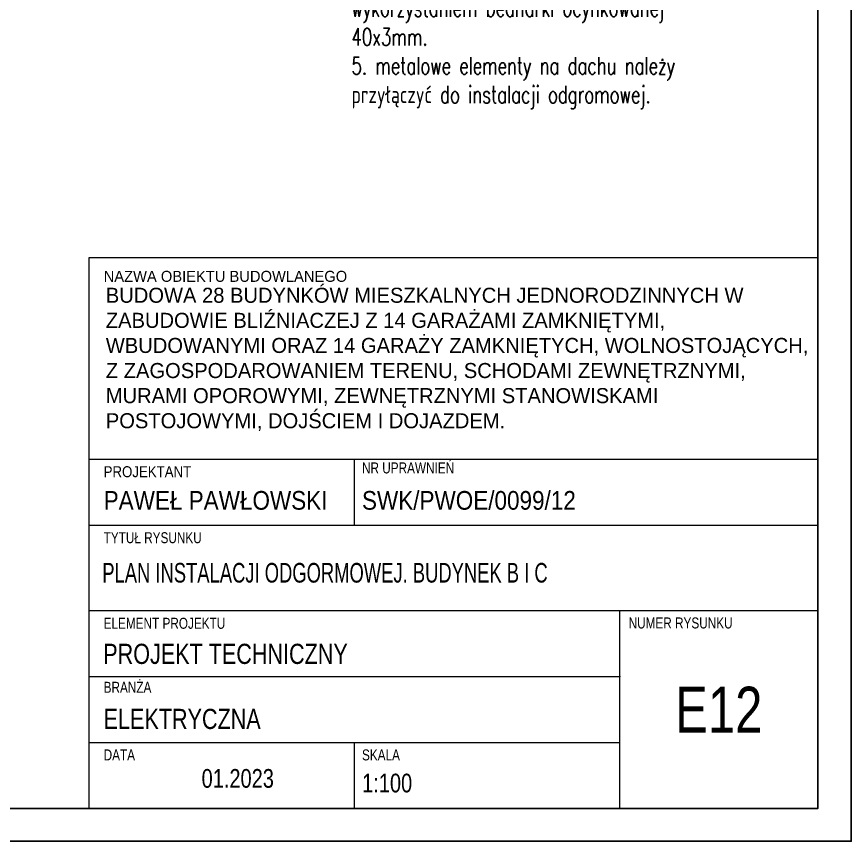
# Model space of a CAD drawing. Header units: millimetres. Extents: x 1780 to 154263, y -7240 to 17216.
# Drawn here: x 130435 to 131710, y 2437 to 3697 of the extents above; entities that cross this region are included whole.
import ezdxf

# ---------------------------------------------------------------- set-up
doc = ezdxf.new("R2010")
doc.units = ezdxf.units.MM
doc.layers.add('60 instalacje elektryka', color=10, linetype='Continuous')
doc.styles.add('OPIS', font='simplex.shx', dxfattribs={"width": 0.7, "height": 4})
doc.styles.add('superhelix', font='bahnschrift.ttf')

msp = doc.modelspace()

# ---------------------------------------------------------------- linework, layer by layer
at = {"layer": '60 instalacje elektryka'}
for points in [[(131709.8, 5410.6), (127505.2, 5410.6), (127505.2, 2437.4), (131709.8, 2437.4)], [(127596.7, 2487.4), (131658.6, 2487.4), (131658.6, 5360.6), (127596.7, 5360.6)]]:
    msp.add_lwpolyline(points, close=True, dxfattribs=at)
at = {"layer": '60 instalacje elektryka', "lineweight": 20, "ltscale": 20}
msp.add_lwpolyline([(131658.6, 2487.4), (130545.9, 2487.4), (130545.9, 3329.3), (131658.6, 3329.3)], close=True, dxfattribs=at)
for points in [[(130545.9, 3021.4), (131658.6, 3021.4)], [(130951.1, 2920.6), (130951.1, 3021.4)], [(130545.9, 2920.6), (131658.6, 2920.6)], [(130545.9, 2789.8), (131658.6, 2789.8)], [(131356.2, 2487.4), (131356.2, 2789.8)], [(130545.9, 2689), (131356.2, 2689)], [(130545.9, 2588.2), (131356.2, 2588.2)], [(130951.1, 2487.4), (130951.1, 2588.2)], [(130545.9, 2487.4), (131658.6, 2487.4)]]:
    msp.add_lwpolyline(points, dxfattribs=at)
msp.add_point((131356.2, 2689), dxfattribs=at)

# ---------------------------------------------------------------- texts
at = {"layer": '60 instalacje elektryka', "lineweight": 25, "insert": (130946.4, 4075.7), "char_height": 26.4, "width": 649.587, "attachment_point": 1, "style": 'OPIS'}
msp.add_mtext('UWAGI:\\P1. Instalację odgromową należy wykonać z wykorzystaniem drutu FeZn %%C8mm.\\P2. Złącza kontrolne należy montować na wysokości 0,5m nad poziomem terenu.\\P3. Przewody odprowadzające należy wykonać z wykorzystaniem drutu FeZn %%C8mm.\\P4. Przewody uziemiające należy wykonać z wykorzystaniem bednarki ocynkowanej 40x3mm.\\P5. metalowe elementy na dachu należy przyłączyć do instalacji odgromowej.', dxfattribs=at)
at = {"layer": '60 instalacje elektryka', "lineweight": 20, "ltscale": 20, "style": 'superhelix'}
for s, insert, char_height, width, attachment_point in [('NAZWA OBIEKTU BUDOWLANEGO', (130567.8, 3309), 16.8, 427.987, 1), ('BUDOWA 28 BUDYNKÓW MIESZKALNYCH JEDNORODZINNYCH W ZABUDOWIE BLIŹNIACZEJ Z 14 GARAŻAMI ZAMKNIĘTYMI, WBUDOWANYMI ORAZ 14 GARAŻY ZAMKNIĘTYCH, WOLNOSTOJĄCYCH, Z ZAGOSPODAROWANIEM TERENU, SCHODAMI ZEWNĘTRZNYMI, MURAMI OPOROWYMI, ZEWNĘTRZNYMI STANOWISKAMI POSTOJOWYMI, DOJŚCIEM I DOJAZDEM.', (130571.1, 3283.2), 23, 1081.986, 1), ('{\\W0.9;PROJEKTANT}', (130567.8, 3010.5), 16.8, 127.251, 1), ('{\\W0.8;NR UPRAWNIEŃ}', (130962.4, 3016.3), 16.8, 155.52, 1), ('{\\W0.9;PAWEŁ PAWŁOWSKI}', (130567.8, 2972.6), 28.56, 372.147, 1), ('{\\W0.9;SWK/PWOE/0099/12}', (130962.4, 2972.6), 28.56, 362.304, 1), ('{\\W0.8;TYTUŁ RYSUNKU}', (130567.8, 2909.7), 16.8, 167.68, 1), ('\\pxsm0.9;{\\W0.7;PLAN INSTALACJI ODGORMOWEJ. BUDYNEK B I C}', (130565.7, 2862.7), 30, 1068.514, 1), ('{\\W0.8;NUMER RYSUNKU}', (131369.7, 2779.4), 16.8, 176, 1), ('{\\W0.8;ELEMENT PROJEKTU  }', (130567.8, 2778.9), 16.8, 1146.337, 1), ('{\\W0.8;PROJEKT TECHNICZNY}', (130567.2, 2739.2), 30.8, 437.653, 1), ('{\\W0.8;BRANŻA } ', (130567.8, 2681.1), 16.8, 1146.337, 1), ('\\pxqc;{\\W0.8;E12}', (131507.4, 2638.6), 70, 122.667, 5), ('{\\W0.8;ELEKTRYCZNA}', (130567.8, 2639.8), 30.8, 258.133, 1), ('{\\W0.8;DATA}', (130567.8, 2577.8), 16.8, 53.12, 1), ('{\\W0.8;SKALA}', (130962.4, 2577.8), 16.8, 65.28, 1), ('{\\W0.8;01.2023}', (130717.4, 2547.8), 28.56, 137.088, 1), ('{\\W0.8;1:100}', (130962.6, 2540.7), 28.56, 94.656, 1)]:
    msp.add_mtext(s, dxfattribs=dict(at, insert=insert, char_height=char_height, width=width, attachment_point=attachment_point))

doc.saveas('drawing.dxf')
